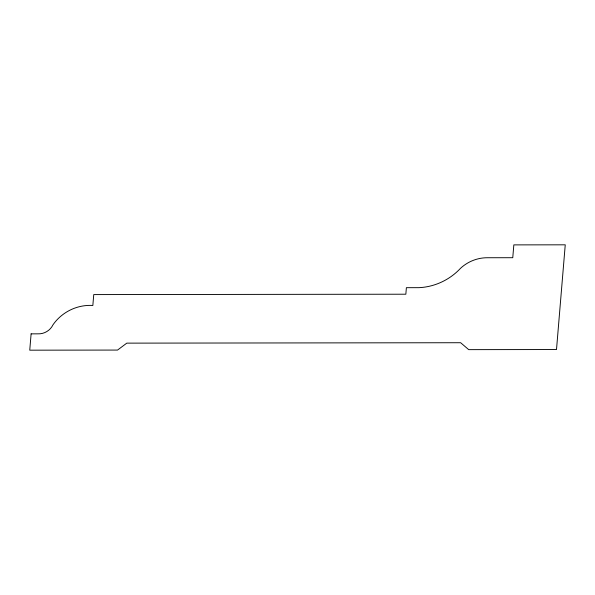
<?xml version="1.0" encoding="UTF-8"?>
<svg xmlns="http://www.w3.org/2000/svg" width="595" height="595" viewBox="0 0 595 595"><rect width="100%" height="100%" fill="white"/><g stroke="black" fill="none" stroke-linecap="round" stroke-linejoin="round"><path stroke-width="0.89" d="M31.111 333.855L29.75 350.18L117.542 350.068L126.794 343.137L460.649 342.727L468.711 349.644L556.504 349.54L565.25 244.82L513.835 244.887L512.764 257.709L487.484 257.739A36.377 33.075 -29.1 0 0 460.493 268.33A55.9 50.828 -29.1 0 1 418.947 287.668L406.385 287.683L405.842 294.213L93.75 294.592L92.842 305.48A41.91 38.102 -29.1 0 0 52.948 324.87A14.83 13.484 -29.1 0 1 37.961 333.84L31.111 333.855"/></g></svg>
